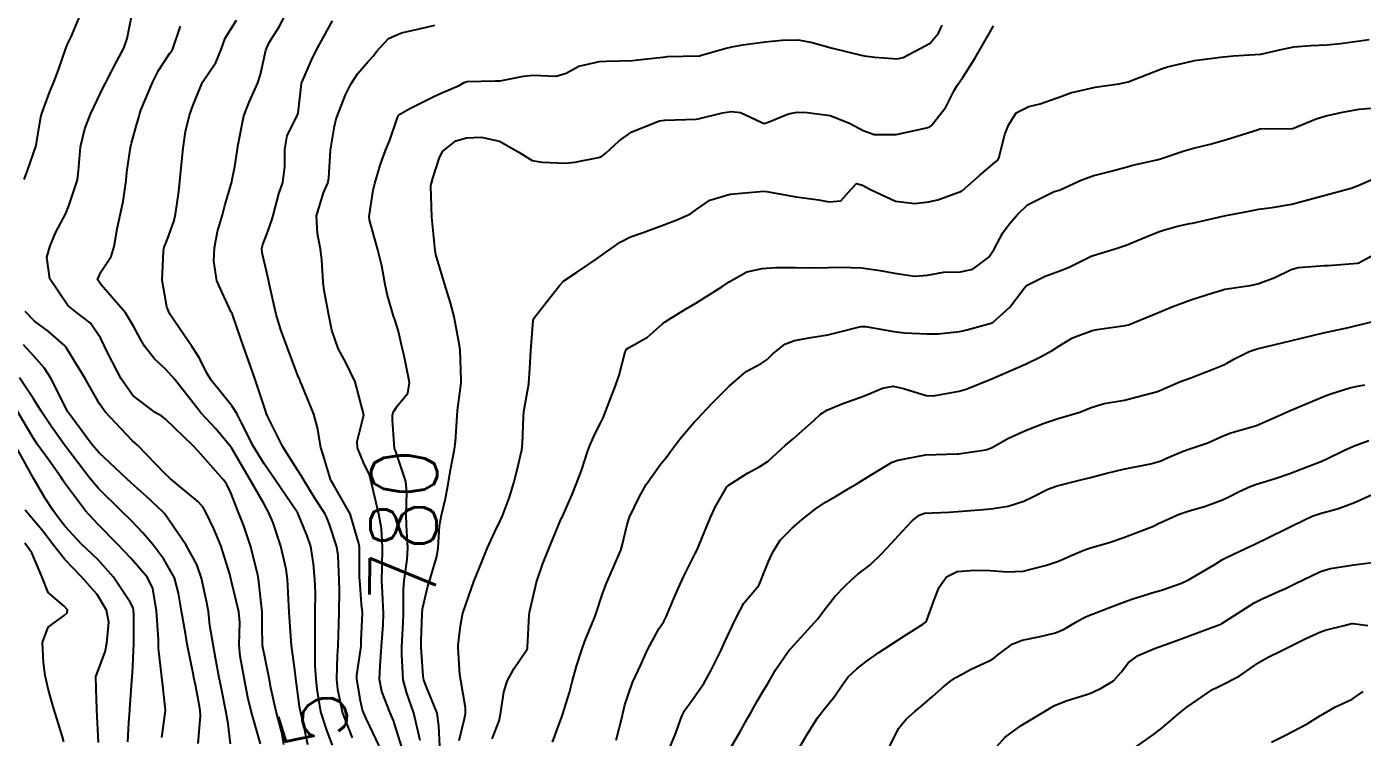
# Model space of a CAD drawing. Header units: metres. Extents: x 307586 to 320046, y 7427249 to 7434250.
# Drawn here: x 319146.4 to 319227.2, y 7429496.4 to 7429539.4 of the extents above; entities that cross this region are included whole.
import ezdxf
from ezdxf.enums import TextEntityAlignment as Align

# ---------------------------------------------------------------- set-up
doc = ezdxf.new("R2010")
doc.units = ezdxf.units.M
doc.header["$MEASUREMENT"] = 0
for name, color, linetype in [('Cotas', 45, 'Continuous'), ('Curvas de Nivel 1m', 11, 'Continuous'), ('Curvas de Nivel 5m', 15, 'Continuous')]:
    doc.layers.add(name, color=color, linetype=linetype)
doc.styles.add('Style-STANDARD', font='STANDARD.shx')

msp = doc.modelspace()

# ---------------------------------------------------------------- linework, layer by layer
at = {"layer": 'Curvas de Nivel 1m', "flags": 128}
for points, elevation in [([(319146.22, 7429530.157), (319146.424, 7429530.689), (319146.939, 7429532.15), (319146.946, 7429532.177), (319146.976, 7429532.365), (319147.236, 7429533.911), (319147.292, 7429534.147), (319147.751, 7429535.407), (319148.061, 7429536.14), (319148.328, 7429536.843), (319148.759, 7429538.133), (319148.847, 7429538.341), (319149.059, 7429538.773), (319149.634, 7429540.122)], 773), ([(319161.942, 7429495.966), (319161.821, 7429496.7), (319161.48, 7429497.971), (319161.162, 7429499.4), (319161.046, 7429499.975), (319160.646, 7429501.956), (319160.642, 7429501.98), (319160.635, 7429503.147), (319160.626, 7429503.98), (319160.628, 7429503.995), (319160.397, 7429505.983), (319160.344, 7429506.307), (319159.922, 7429507.988), (319159.51, 7429509.187), (319159.195, 7429509.995), (319158.725, 7429511.197), (319158.46, 7429511.734), (319158.266, 7429512.007), (319156.758, 7429513.707), (319156.447, 7429514.033), (319154.779, 7429515.651), (319154.553, 7429515.826), (319154.149, 7429516.06), (319152.798, 7429517.091), (319152.09, 7429518.087), (319151.282, 7429519.642), (319151.062, 7429520.098), (319150.838, 7429520.568), (319150.214, 7429521.474), (319149.368, 7429522.122), (319148.859, 7429522.528), (319147.773, 7429524.141), (319147.598, 7429525.441), (319147.788, 7429526.141), (319148.126, 7429526.926), (319148.759, 7429528.132), (319148.814, 7429528.252), (319148.937, 7429528.564), (319149.451, 7429530.123), (319149.518, 7429530.682), (319149.626, 7429532.12), (319149.9, 7429533.206), (319150.241, 7429534.111), (319151.02, 7429535.76), (319151.14, 7429535.981), (319151.203, 7429536.098), (319151.826, 7429537.308), (319152.247, 7429538.088), (319152.466, 7429538.679), (319152.742, 7429540.083)], 774), ([(319164.89, 7429495.927), (319164.555, 7429496.765), (319164.175, 7429497.936), (319163.955, 7429499.308), (319163.89, 7429499.941), (319163.836, 7429500.71), (319163.84, 7429501.942), (319163.842, 7429503.149), (319163.836, 7429503.942), (319163.847, 7429505.135), (319163.821, 7429505.943), (319163.733, 7429506.889), (319163.563, 7429507.947), (319163.351, 7429508.601), (319162.779, 7429509.959), (319162.715, 7429510.078), (319161.42, 7429511.973), (319160.753, 7429512.941), (319160.109, 7429513.987), (319159.39, 7429515.381), (319159.094, 7429515.997), (319158.79, 7429516.465), (319157.547, 7429518.019), (319157.267, 7429518.473), (319156.826, 7429519.345), (319156.401, 7429520.034), (319155.338, 7429521.555), (319155.029, 7429522.048), (319154.859, 7429522.451), (319154.57, 7429524.055), (319154.661, 7429525.814), (319154.705, 7429526.053), (319154.751, 7429526.207), (319154.911, 7429526.595), (319155.3, 7429527.674), (319155.388, 7429528.045), (319155.576, 7429529.414), (319155.642, 7429530.043), (319155.758, 7429531.249), (319155.841, 7429532.041), (319155.985, 7429533.048), (319156.226, 7429534.038), (319156.429, 7429534.615), (319157.023, 7429536.03), (319157.831, 7429537.232), (319158.137, 7429538.019), (319158.383, 7429538.693), (319159.071, 7429539.792)], 776), ([(319166.091, 7429496.373), (319165.492, 7429497.921), (319165.206, 7429499.305), (319165.156, 7429499.924), (319165.188, 7429501.35), (319165.219, 7429501.924), (319165.263, 7429503.297), (319165.28, 7429503.924), (319165.304, 7429505.276), (319165.284, 7429505.924), (319165.217, 7429507.392), (319165.139, 7429507.926), (319164.706, 7429509.28), (319164.515, 7429509.737), (319164.413, 7429509.934), (319163.83, 7429510.84), (319163.142, 7429511.954), (319162.998, 7429512.209), (319162.749, 7429512.606), (319161.888, 7429513.969), (319160.963, 7429515.796), (319160.894, 7429515.979), (319160.788, 7429516.298), (319160.215, 7429517.986), (319159.897, 7429518.914), (319159.52, 7429519.993), (319158.862, 7429521.923), (319158.836, 7429521.974), (319158.823, 7429522.001), (319158.751, 7429522.115), (319157.883, 7429524.02), (319157.708, 7429525.208), (319157.741, 7429526.022), (319157.929, 7429527.009), (319158.224, 7429528.017), (319158.371, 7429528.583), (319158.786, 7429530.012), (319158.819, 7429530.147), (319158.967, 7429530.936), (319159.12, 7429531.869), (319159.132, 7429532.008), (319159.15, 7429532.173), (319159.528, 7429534.002), (319159.835, 7429534.821), (319160.371, 7429535.99), (319160.526, 7429536.493), (319160.857, 7429537.983), (319161.057, 7429538.434), (319161.657, 7429539.384), (319161.967, 7429539.971)], 777), ([(319167.702, 7429495.893), (319166.928, 7429497.544), (319166.751, 7429497.907), (319166.707, 7429498.041), (319166.58, 7429498.609), (319166.358, 7429499.912), (319166.355, 7429500.154), (319166.61, 7429501.91), (319166.627, 7429502.282), (319166.693, 7429503.909), (319166.691, 7429503.957), (319166.648, 7429504.456), (319166.53, 7429505.911), (319166.521, 7429506.055), (319166.508, 7429507.912), (319166.487, 7429508.12), (319165.958, 7429509.918), (319164.902, 7429511.767), (319164.802, 7429511.929), (319164.744, 7429512.087), (319164.31, 7429513.489), (319164.179, 7429513.939), (319163.968, 7429515.135), (319163.761, 7429515.945), (319163.037, 7429517.73), (319162.937, 7429517.958), (319162.899, 7429518.044), (319162.816, 7429518.24), (319162.164, 7429519.967), (319161.758, 7429521.063), (319161.481, 7429521.974), (319161.075, 7429523.784), (319161.031, 7429523.979), (319160.889, 7429524.609), (319160.631, 7429525.715), (319160.614, 7429525.984), (319160.668, 7429526.222), (319160.916, 7429526.835), (319161.219, 7429527.686), (319161.288, 7429527.976), (319161.645, 7429529.274), (319161.871, 7429529.971), (319161.993, 7429530.944), (319161.997, 7429531.97), (319162.139, 7429532.821), (319162.727, 7429533.963), (319162.797, 7429534.17), (319163, 7429535.96), (319163.005, 7429535.979), (319163.024, 7429536.026), (319163.621, 7429537.375), (319163.903, 7429537.947), (319164.882, 7429539.744)], 778), ([(319169.062, 7429495.875), (319168.566, 7429497.412), (319168.378, 7429497.883), (319167.861, 7429499.166), (319167.732, 7429499.893), (319167.762, 7429500.736), (319167.854, 7429501.892), (319167.945, 7429503.199), (319167.964, 7429503.89), (319167.913, 7429505.149), (319167.878, 7429505.892), (319167.885, 7429506.682), (319167.916, 7429507.892), (319167.846, 7429509.035), (319167.692, 7429509.895), (319167.361, 7429511.273), (319167.231, 7429511.903), (319167.115, 7429512.273), (319166.754, 7429513.03), (319166.406, 7429513.914), (319166.375, 7429514.306), (319166.783, 7429515.91), (319166.262, 7429517.916), (319165.702, 7429519.044), (319165.219, 7429519.926), (319164.849, 7429521.034), (319164.659, 7429521.933), (319164.38, 7429523.44), (319164.324, 7429523.938), (319164.239, 7429525.282), (319164.163, 7429525.941), (319163.973, 7429526.888), (319163.921, 7429527.945), (319164.346, 7429529.338), (319164.6, 7429529.935), (319164.658, 7429530.234), (319164.756, 7429531.933), (319164.997, 7429533.38), (319165.107, 7429533.823), (319165.14, 7429533.929), (319165.675, 7429535.264), (319165.987, 7429535.92), (319166.397, 7429536.552), (319167.043, 7429537.281), (319167.349, 7429537.607), (319167.566, 7429537.905), (319168.28, 7429538.679), (319169.064, 7429539.026), (319170.575, 7429539.375), (319171.069, 7429539.491)], 779), ([(319171.37, 7429495.852), (319171.321, 7429497.093), (319171.215, 7429497.854), (319170.588, 7429499.402), (319170.403, 7429499.862), (319170.361, 7429500.098), (319170.258, 7429501.864), (319170.256, 7429502.234), (319170.306, 7429503.863), (319170.336, 7429504.173), (319170.66, 7429505.549), (319170.734, 7429505.787), (319170.76, 7429505.859), (319171.2, 7429507.34), (319171.282, 7429507.854), (319171.366, 7429509.193), (319171.474, 7429509.852), (319171.719, 7429510.859), (319171.909, 7429511.848), (319172.016, 7429512.581), (319172.266, 7429513.845), (319172.335, 7429514.276), (319172.424, 7429515.844), (319172.457, 7429516.174), (319172.669, 7429517.841), (319172.676, 7429517.98), (319172.601, 7429519.842), (319172.575, 7429520.104), (319172.253, 7429521.846), (319172.023, 7429522.697), (319171.654, 7429523.852), (319171.14, 7429525.618), (319171.091, 7429525.858), (319170.927, 7429527.46), (319170.897, 7429527.861), (319170.845, 7429529.755), (319170.86, 7429529.861), (319170.881, 7429529.934), (319170.958, 7429530.226), (319171.361, 7429531.472), (319171.565, 7429531.854), (319172.351, 7429532.485), (319172.991, 7429532.672), (319173.878, 7429532.713), (319174.989, 7429532.463), (319176.164, 7429531.798), (319176.976, 7429531.307), (319177.568, 7429531.19), (319178.973, 7429531.138), (319179.541, 7429531.195), (319180.979, 7429531.483), (319181.173, 7429531.545), (319181.432, 7429531.736), (319182.229, 7429532.489), (319182.996, 7429533.036), (319184.67, 7429533.695), (319185.003, 7429533.748), (319186.884, 7429533.791), (319187.004, 7429533.81), (319188.479, 7429534.185), (319189.009, 7429534.262), (319189.57, 7429534.203), (319190.817, 7429533.623), (319190.941, 7429533.559), (319191.002, 7429533.546), (319191.067, 7429533.555), (319191.247, 7429533.618), (319192.489, 7429534.124), (319193.009, 7429534.218), (319193.617, 7429534.199), (319195.007, 7429534.026), (319196.168, 7429533.558), (319196.998, 7429533.105), (319197.659, 7429532.881), (319198.996, 7429532.864), (319200.755, 7429533.259), (319201.001, 7429533.321), (319201.106, 7429533.395), (319201.193, 7429533.498), (319201.992, 7429534.516), (319202.484, 7429535.485), (319202.68, 7429535.84), (319203.042, 7429536.357), (319203.762, 7429537.469), (319204.694, 7429539.081), (319204.885, 7429539.453)], 781), ([(319172.549, 7429496.214), (319172.87, 7429497.534), (319172.929, 7429497.835), (319172.928, 7429498.186), (319172.641, 7429499.839), (319172.598, 7429500.183), (319172.492, 7429501.841), (319172.495, 7429501.971), (319172.636, 7429503.15), (319172.744, 7429503.838), (319172.782, 7429503.976), (319173.428, 7429505.829), (319173.791, 7429506.709), (319174.254, 7429507.817), (319174.703, 7429508.83), (319175.023, 7429509.494), (319175.163, 7429509.806), (319175.593, 7429510.938), (319175.851, 7429511.799), (319176.046, 7429512.501), (319176.346, 7429513.794), (319176.384, 7429514.176), (319176.44, 7429515.793), (319176.473, 7429516.108), (319176.764, 7429517.79), (319176.767, 7429517.837), (319176.822, 7429518.708), (319176.892, 7429519.789), (319177.031, 7429521.617), (319177.097, 7429521.786), (319177.814, 7429522.718), (319178.634, 7429523.764), (319178.885, 7429524.015), (319179.703, 7429524.564), (319180.899, 7429525.367), (319181.117, 7429525.522), (319181.413, 7429525.735), (319182.288, 7429526.35), (319182.917, 7429526.678), (319183.68, 7429526.95), (319184.929, 7429527.407), (319185.134, 7429527.484), (319185.673, 7429527.683), (319186.548, 7429528.063), (319186.94, 7429528.349), (319187.714, 7429528.894), (319188.949, 7429529.261), (319190.761, 7429529.433), (319190.951, 7429529.444), (319191.148, 7429529.421), (319192.948, 7429529.102), (319194.293, 7429528.926), (319194.945, 7429528.804), (319195.657, 7429528.851), (319196.264, 7429529.557), (319196.598, 7429529.913), (319196.957, 7429529.81), (319197.433, 7429529.545), (319198.946, 7429528.829), (319200.128, 7429528.696), (319200.946, 7429528.795), (319201.526, 7429528.916), (319202.953, 7429529.444), (319203.005, 7429529.479), (319204.03, 7429530.401), (319204.979, 7429531.19), (319205.121, 7429531.308), (319205.21, 7429531.448), (319205.579, 7429532.863), (319205.8, 7429533.442), (319206.268, 7429534.183), (319207.02, 7429534.556), (319207.711, 7429534.734), (319209.03, 7429535.189), (319209.182, 7429535.256), (319209.556, 7429535.402), (319211.036, 7429535.734), (319212.471, 7429535.934), (319213.04, 7429536.068), (319214.232, 7429536.53), (319215.048, 7429536.846), (319215.418, 7429536.958), (319216.881, 7429537.312), (319217.021, 7429537.343), (319217.053, 7429537.349), (319218.784, 7429537.564), (319219.056, 7429537.6), (319219.396, 7429537.625), (319221.058, 7429537.726), (319222.3, 7429538.008), (319223.062, 7429538.17), (319224.089, 7429538.251), (319225.064, 7429538.305), (319225.886, 7429538.381), (319227.066, 7429538.531), (319227.626, 7429538.626)], 782), ([(319174.55, 7429496.312), (319174.968, 7429497.405), (319175.058, 7429497.805), (319175.249, 7429499.141), (319175.447, 7429499.801), (319175.855, 7429500.547), (319176.621, 7429501.665), (319176.668, 7429501.744), (319176.679, 7429501.789), (319176.685, 7429501.851), (319176.791, 7429503.788), (319176.813, 7429503.956), (319177.237, 7429505.781), (319177.595, 7429506.861), (319177.951, 7429507.771), (319178.711, 7429509.578), (319178.771, 7429509.701), (319178.795, 7429509.759), (319179.388, 7429511.099), (319179.652, 7429511.751), (319179.948, 7429512.551), (319180.345, 7429513.744), (319180.455, 7429514.054), (319180.773, 7429514.784), (319181.102, 7429515.414), (319181.256, 7429515.735), (319181.681, 7429516.849), (319182.023, 7429517.728), (319182.225, 7429518.32), (319182.59, 7429519.722), (319182.68, 7429519.877), (319182.837, 7429519.976), (319183.949, 7429520.601), (319184.859, 7429521.409), (319185.009, 7429521.54), (319185.231, 7429521.686), (319186.251, 7429522.295), (319186.873, 7429522.661), (319188.446, 7429523.647), (319188.886, 7429523.961), (319189.958, 7429524.563), (319190.894, 7429524.767), (319191.685, 7429524.822), (319192.895, 7429524.821), (319194.109, 7429524.796), (319194.895, 7429524.823), (319195.607, 7429524.852), (319196.895, 7429524.798), (319198.018, 7429524.652), (319198.897, 7429524.481), (319200.108, 7429524.294), (319200.896, 7429524.353), (319201.852, 7429524.537), (319202.899, 7429524.573), (319203.645, 7429524.725), (319204.595, 7429525.455), (319204.918, 7429525.932), (319205.457, 7429526.916), (319205.834, 7429527.441), (319206.334, 7429528.042), (319206.945, 7429528.608), (319208.562, 7429529.414), (319208.856, 7429529.51), (319208.955, 7429529.55), (319210.234, 7429530.121), (319210.968, 7429530.382), (319211.757, 7429530.586), (319212.976, 7429530.918), (319213.319, 7429531.013), (319214.761, 7429531.333), (319214.984, 7429531.392), (319216.42, 7429531.884), (319216.99, 7429532.047), (319217.997, 7429532.296), (319218.996, 7429532.56), (319220.925, 7429533.184), (319221.002, 7429533.21), (319221.048, 7429533.214), (319223.003, 7429533.24), (319224.404, 7429533.827), (319225.015, 7429534.001), (319226, 7429534.218), (319227.021, 7429534.398), (319227.735, 7429534.47)], 783), ([(319178.198, 7429496.115), (319178.563, 7429497.091), (319178.74, 7429497.588), (319178.796, 7429497.758), (319179.224, 7429499.116), (319179.395, 7429499.752), (319179.651, 7429500.706), (319179.993, 7429501.746), (319180.154, 7429502.219), (319180.639, 7429503.39), (319180.741, 7429503.64), (319180.773, 7429503.739), (319181.247, 7429505.144), (319181.474, 7429505.732), (319181.839, 7429506.564), (319182.328, 7429507.724), (319182.415, 7429508.004), (319182.708, 7429509.273), (319182.861, 7429509.718), (319183.462, 7429510.979), (319183.865, 7429511.703), (319184.755, 7429512.947), (319185.092, 7429513.354), (319185.334, 7429513.684), (319185.943, 7429514.507), (319186.781, 7429515.462), (319186.979, 7429515.667), (319187.845, 7429516.606), (319188.812, 7429517.561), (319188.851, 7429517.601), (319188.891, 7429517.639), (319189.911, 7429518.54), (319190.827, 7429519.025), (319191.196, 7429519.25), (319191.56, 7429519.613), (319192.256, 7429520.192), (319192.845, 7429520.41), (319193.84, 7429520.593), (319194.851, 7429520.762), (319195.512, 7429520.904), (319196.859, 7429521.256), (319197.145, 7429521.26), (319198.854, 7429520.951), (319199.497, 7429520.87), (319200.853, 7429520.808), (319201.529, 7429520.817), (319202.855, 7429520.962), (319203.272, 7429521.058), (319204.748, 7429521.452), (319204.864, 7429521.511), (319205.883, 7429522.429), (319206.641, 7429523.432), (319206.736, 7429523.581), (319206.888, 7429523.743), (319208.007, 7429524.303), (319208.901, 7429524.63), (319209.458, 7429524.841), (319210.555, 7429525.384), (319210.788, 7429525.507), (319210.915, 7429525.56), (319212.31, 7429525.975), (319212.921, 7429526.18), (319214.364, 7429526.775), (319214.93, 7429527.002), (319215.176, 7429527.082), (319216.026, 7429527.319), (319216.762, 7429527.485), (319216.935, 7429527.512), (319217.188, 7429527.559), (319218.94, 7429527.963), (319220.033, 7429528.178), (319220.944, 7429528.345), (319221.746, 7429528.451), (319222.947, 7429528.655), (319224.953, 7429529.21), (319226.533, 7429529.62), (319226.962, 7429529.784), (319227.928, 7429530.217)], 784), ([(319160.518, 7429496.005), (319159.958, 7429497.986), (319159.762, 7429498.807), (319159.533, 7429499.991), (319159.295, 7429501.304), (319159.232, 7429501.994), (319159.269, 7429503.361), (319159.22, 7429503.994), (319158.749, 7429505.912), (319158.728, 7429505.999), (319158.667, 7429506.276), (319158.129, 7429508.008), (319157.698, 7429509.01), (319157.209, 7429510.023), (319157.03, 7429510.339), (319156.719, 7429510.684), (319155.077, 7429512.047), (319154.738, 7429512.359), (319153.082, 7429514.075), (319152.913, 7429514.226), (319152.766, 7429514.356), (319151.124, 7429516.097), (319150.79, 7429516.573), (319149.921, 7429518.109), (319148.831, 7429519.891), (319148.737, 7429520.027), (319148.649, 7429520.123), (319147.667, 7429520.968), (319146.847, 7429521.584), (319146.292, 7429522.156)], 773), ([(319185.268, 7429495.683), (319185.633, 7429496.603), (319186.035, 7429497.675), (319186.207, 7429498.043), (319186.582, 7429498.568), (319187.353, 7429499.659), (319187.793, 7429500.464), (319188.379, 7429501.644), (319188.628, 7429502.18), (319189.098, 7429503.175), (319189.311, 7429503.633), (319189.772, 7429504.509), (319190.662, 7429505.559), (319190.688, 7429505.594), (319190.705, 7429505.62), (319191.266, 7429507.033), (319191.524, 7429507.612), (319191.983, 7429508.325), (319192.707, 7429509.051), (319193.331, 7429509.591), (319194.097, 7429510.205), (319194.729, 7429510.627), (319195.324, 7429510.975), (319196.29, 7429511.555), (319196.579, 7429511.717), (319196.746, 7429511.815), (319197.488, 7429512.277), (319198.758, 7429513.051), (319199.097, 7429513.179), (319200.763, 7429513.5), (319202.691, 7429513.554), (319202.764, 7429513.56), (319204.428, 7429513.795), (319204.77, 7429513.921), (319205.744, 7429514.474), (319206.786, 7429514.951), (319207.128, 7429515.085), (319207.961, 7429515.412), (319208.796, 7429515.685), (319210.115, 7429516.072), (319210.803, 7429516.359), (319211.582, 7429516.595), (319212.807, 7429516.79), (319214.813, 7429517.33), (319216.207, 7429517.928), (319216.821, 7429518.154), (319218.229, 7429518.691), (319218.83, 7429518.943), (319219.055, 7429519.053), (319219.439, 7429519.274), (319220.362, 7429519.742), (319220.843, 7429519.904), (319221.926, 7429520.17), (319222.85, 7429520.392), (319223.524, 7429520.559), (319224.858, 7429520.869), (319225.139, 7429520.927), (319226.361, 7429521.195), (319226.864, 7429521.316), (319227.038, 7429521.361), (319228.87, 7429521.83)], 786), ([(319158.705, 7429495.998), (319158.561, 7429497.209), (319158.434, 7429498.002), (319158.124, 7429499.543), (319158.031, 7429500.008), (319157.812, 7429501.219), (319157.653, 7429502.014), (319157.47, 7429503.177), (319157.377, 7429504.019), (319157.265, 7429504.636), (319156.955, 7429506.026), (319156.675, 7429506.85), (319156.02, 7429508.037), (319154.712, 7429509.934), (319154.662, 7429510), (319154.61, 7429510.052), (319153.623, 7429510.967), (319152.73, 7429511.787), (319152.402, 7429512.083), (319150.756, 7429513.622), (319150.34, 7429514.104), (319149.028, 7429515.87), (319148.853, 7429516.119), (319148.785, 7429516.25), (319147.833, 7429518.135), (319147.427, 7429518.749), (319146.826, 7429519.451), (319146.179, 7429520.157)], 772), ([(319156.746, 7429496.027), (319156.892, 7429497.701), (319156.881, 7429498.025), (319156.833, 7429498.284), (319156.588, 7429499.585), (319156.502, 7429500.031), (319156.472, 7429500.154), (319156.093, 7429502.035), (319155.98, 7429502.679), (319155.744, 7429504.039), (319155.571, 7429505.124), (319155.325, 7429506.043), (319154.68, 7429507.181), (319154.01, 7429508.06), (319153.406, 7429508.775), (319152.707, 7429509.511), (319152.107, 7429510.086), (319150.727, 7429511.463), (319150.174, 7429512.106), (319148.76, 7429513.951), (319148.637, 7429514.122), (319147.862, 7429515.222), (319147.25, 7429516.143), (319146.794, 7429516.875), (319145.943, 7429518.159)], 771), ([(319188.908, 7429495.636), (319189.51, 7429496.679), (319190.045, 7429497.625), (319190.234, 7429497.966), (319190.583, 7429498.592), (319190.976, 7429499.23), (319191.201, 7429499.614), (319191.707, 7429500.508), (319192.466, 7429501.602), (319192.538, 7429501.687), (319192.625, 7429501.781), (319194.255, 7429503.576), (319194.648, 7429504.086), (319195.291, 7429504.929), (319195.913, 7429505.558), (319196.29, 7429505.932), (319196.674, 7429506.272), (319197.399, 7429506.822), (319198.121, 7429507.529), (319198.699, 7429508.121), (319199.36, 7429508.859), (319199.958, 7429509.508), (319200.38, 7429509.841), (319200.72, 7429509.961), (319202.177, 7429510.029), (319202.722, 7429510.061), (319204.011, 7429510.173), (319204.725, 7429510.231), (319205.781, 7429510.386), (319206.732, 7429510.695), (319207.229, 7429510.929), (319208.184, 7429511.408), (319208.745, 7429511.623), (319210.162, 7429511.973), (319210.75, 7429512.12), (319211.737, 7429512.386), (319212.756, 7429512.635), (319214.378, 7429512.954), (319214.76, 7429513.044), (319214.974, 7429513.115), (319215.456, 7429513.323), (319216.365, 7429513.718), (319216.771, 7429513.856), (319217.856, 7429514.214), (319218.783, 7429514.634), (319219.241, 7429514.821), (319220.793, 7429515.26), (319222.177, 7429515.868), (319222.802, 7429516.145), (319224.425, 7429516.831), (319224.811, 7429516.997), (319224.96, 7429517.06), (319225.356, 7429517.205), (319226.457, 7429517.553), (319226.817, 7429517.632), (319227.357, 7429517.721)], 787), ([(319152.491, 7429496.133), (319152.561, 7429497.28), (319152.611, 7429498.041), (319152.615, 7429498.079), (319152.614, 7429498.12), (319152.769, 7429500.077), (319152.78, 7429500.263), (319152.864, 7429502.076), (319152.862, 7429503.854), (319152.851, 7429504.077), (319152.812, 7429504.245), (319152.648, 7429504.585), (319151.636, 7429506.09), (319150.679, 7429507.151), (319149.674, 7429508.11), (319148.703, 7429509.165), (319148.29, 7429509.708), (319147.984, 7429510.131), (319147.48, 7429510.898), (319146.747, 7429512.15), (319146.733, 7429512.179), (319145.632, 7429514.161)], 769), ([(319193.022, 7429495.593), (319193.583, 7429496.56), (319194.241, 7429497.575), (319194.577, 7429498.025), (319195.269, 7429498.881), (319195.726, 7429499.559), (319196.091, 7429500.065), (319196.608, 7429500.548), (319197.175, 7429500.982), (319197.949, 7429501.53), (319198.628, 7429501.986), (319199.557, 7429502.587), (319200.641, 7429503.261), (319200.771, 7429503.37), (319200.854, 7429503.498), (319201.344, 7429504.811), (319201.601, 7429505.491), (319202.047, 7429506.118), (319202.682, 7429506.433), (319203.74, 7429506.521), (319204.683, 7429506.489), (319205.71, 7429506.412), (319206.683, 7429506.451), (319208.095, 7429506.817), (319208.689, 7429507.022), (319208.958, 7429507.129), (319209.556, 7429507.391), (319210.363, 7429507.716), (319210.697, 7429507.836), (319211.879, 7429508.191), (319212.704, 7429508.465), (319214.565, 7429509.185), (319214.712, 7429509.248), (319214.766, 7429509.276), (319214.873, 7429509.328), (319216.128, 7429509.91), (319216.725, 7429510.113), (319217.649, 7429510.376), (319218.735, 7429510.773), (319219.081, 7429510.933), (319219.745, 7429511.27), (319220.424, 7429511.586), (319220.747, 7429511.702), (319221.941, 7429512.058), (319222.754, 7429512.341), (319224.59, 7429513.041), (319224.762, 7429513.113), (319224.83, 7429513.141), (319224.97, 7429513.208), (319226.17, 7429513.798), (319226.776, 7429514.065), (319227.602, 7429514.356)], 788), ([(319198.546, 7429495.753), (319199.144, 7429496.934), (319199.604, 7429497.51), (319200.116, 7429497.966), (319200.581, 7429498.353), (319201.2, 7429498.881), (319201.898, 7429499.487), (319202.285, 7429499.795), (319202.601, 7429500.017), (319203.54, 7429500.535), (319204.617, 7429501.025), (319204.891, 7429501.175), (319205.238, 7429501.444), (319206.026, 7429502.039), (319206.631, 7429502.27), (319207.714, 7429502.494), (319208.636, 7429502.721), (319209.117, 7429502.917), (319209.916, 7429503.387), (319210.38, 7429503.649), (319210.649, 7429503.771), (319211.803, 7429504.221), (319212.661, 7429504.548), (319213.257, 7429504.759), (319214.671, 7429505.199), (319214.771, 7429505.229), (319215.109, 7429505.326), (319216.259, 7429505.732), (319216.679, 7429505.933), (319218.247, 7429506.845), (319218.691, 7429507.127), (319218.79, 7429507.18), (319218.982, 7429507.277), (319220.143, 7429507.821), (319220.701, 7429508.092), (319221.48, 7429508.477), (319222.711, 7429509.074), (319223.045, 7429509.235), (319224.165, 7429509.774), (319224.724, 7429509.965), (319225.704, 7429510.225), (319226.734, 7429510.61), (319227.13, 7429510.791), (319227.982, 7429511.171)], 789), ([(319150.726, 7429496.098), (319150.613, 7429498.059), (319150.612, 7429498.1), (319150.585, 7429499.338), (319150.563, 7429500.1), (319150.568, 7429500.125), (319150.594, 7429500.178), (319151.122, 7429501.58), (319151.233, 7429502.094), (319151.351, 7429503.374), (319151.217, 7429504.094), (319150.652, 7429505.036), (319149.687, 7429506.11), (319148.679, 7429507.165), (319147.921, 7429508.132), (319147.403, 7429508.843), (319146.708, 7429509.642), (319146.282, 7429510.154)], 768), ([(319148.631, 7429496.119), (319148.547, 7429496.424), (319148.024, 7429498.128), (319147.697, 7429499.246), (319147.495, 7429500.136), (319147.389, 7429500.926), (319147.344, 7429502.139), (319147.686, 7429503.075), (319148.638, 7429503.768), (319148.828, 7429503.93), (319148.84, 7429504.118), (319148.645, 7429504.337), (319147.682, 7429505.163), (319147.298, 7429506.14), (319146.684, 7429507.571), (319146.257, 7429508.154)], 767), ([(319212.854, 7429495.355), (319214.565, 7429496.576), (319214.993, 7429496.901), (319215.502, 7429497.321), (319216.074, 7429497.819), (319216.582, 7429498.221), (319218.137, 7429499.287), (319218.436, 7429499.442), (319218.596, 7429499.511), (319219.763, 7429500.111), (319220.615, 7429500.701), (319220.944, 7429500.931), (319221.509, 7429501.251), (319222.256, 7429501.615), (319222.628, 7429501.792), (319223.788, 7429502.376), (319224.638, 7429502.767), (319224.963, 7429502.883), (319226.19, 7429503.195), (319226.552, 7429503.284), (319226.644, 7429503.295), (319227.536, 7429503.177)], 791), ([(319221.704, 7429496.106), (319222.566, 7429496.533), (319223.868, 7429497.221), (319224.577, 7429497.663), (319225.55, 7429498.234), (319226.588, 7429498.716), (319227.256, 7429499.18)], 792)]:
    msp.add_lwpolyline(points, dxfattribs=dict(at, elevation=elevation))
at = {"layer": 'Curvas de Nivel 5m', "flags": 128}
for points, elevation in [([(319163.394, 7429495.947), (319163.098, 7429497.419), (319162.943, 7429497.954), (319162.881, 7429498.26), (319162.671, 7429499.959), (319162.601, 7429500.486), (319162.393, 7429501.962), (319162.374, 7429502.214), (319162.27, 7429503.964), (319162.251, 7429504.36), (319162.152, 7429505.965), (319162.072, 7429506.566), (319161.76, 7429507.969), (319161.302, 7429509.379), (319161.029, 7429509.977), (319160.721, 7429510.54), (319159.898, 7429511.988), (319158.762, 7429513.917), (319158.702, 7429514.001), (319157.816, 7429515.057), (319156.925, 7429516.028), (319156.785, 7429516.189), (319155.35, 7429518.045), (319154.819, 7429518.641), (319154.092, 7429519.327), (319153.506, 7429520.07), (319153.258, 7429520.495), (319152.845, 7429521.286), (319152.352, 7429522.085), (319150.878, 7429523.775), (319150.669, 7429524.103), (319150.888, 7429524.586), (319151.498, 7429525.493), (319151.674, 7429526.092), (319151.852, 7429527.157), (319152.059, 7429528.089), (319152.213, 7429528.814), (319152.392, 7429530.086), (319152.442, 7429530.601), (319152.659, 7429532.083), (319152.72, 7429532.339), (319152.991, 7429533.302), (319153.158, 7429533.921), (319153.195, 7429534.077), (319153.28, 7429534.35), (319154.006, 7429536.065), (319154.358, 7429536.735), (319155.049, 7429537.791), (319155.162, 7429537.938), (319155.225, 7429538.048), (319155.685, 7429539.425)], 775), ([(319170.196, 7429496.216), (319169.811, 7429497.868), (319169.376, 7429499.081), (319169.153, 7429499.874), (319169.074, 7429501.417), (319169.086, 7429501.875), (319169.168, 7429503.345), (319169.178, 7429503.875), (319169.184, 7429505.349), (319169.223, 7429505.874), (319169.395, 7429507.16), (319169.441, 7429507.873), (319169.369, 7429509.21), (319169.335, 7429509.874), (319169.386, 7429511.22), (319169.317, 7429511.874), (319168.76, 7429513.582), (319168.669, 7429513.788), (319168.644, 7429513.882), (319168.514, 7429515.618), (319168.521, 7429515.884), (319168.567, 7429516.103), (319168.791, 7429516.427), (319169.445, 7429517.232), (319169.541, 7429517.873), (319169.214, 7429519.491), (319169.126, 7429519.877), (319168.85, 7429521.029), (319168.656, 7429521.679), (319168.584, 7429521.884), (319168.183, 7429523.204), (319168.057, 7429523.898), (319167.869, 7429524.924), (319167.633, 7429525.903), (319167.126, 7429527.712), (319167.107, 7429527.908), (319167.352, 7429529.503), (319167.443, 7429529.905), (319167.786, 7429531.086), (319168.097, 7429531.899), (319168.351, 7429532.535), (319168.817, 7429533.892), (319168.88, 7429534.015), (319169.005, 7429534.13), (319169.563, 7429534.437), (319171.016, 7429535.181), (319171.491, 7429535.383), (319172.555, 7429535.845), (319172.855, 7429536.012), (319173.026, 7429536.079), (319174.733, 7429536.109), (319175.028, 7429536.125), (319176.436, 7429536.392), (319177.033, 7429536.452), (319178.411, 7429536.398), (319179.035, 7429536.579), (319179.795, 7429537.005), (319181.046, 7429537.295), (319181.469, 7429537.313), (319183.048, 7429537.359), (319183.373, 7429537.391), (319185.051, 7429537.579), (319185.157, 7429537.584), (319187.052, 7429537.63), (319187.086, 7429537.636), (319187.21, 7429537.668), (319188.635, 7429538.076), (319189.058, 7429538.177), (319189.717, 7429538.298), (319191.062, 7429538.482), (319192.094, 7429538.579), (319193.063, 7429538.603), (319193.918, 7429538.444), (319195.058, 7429538.121), (319196.954, 7429537.651), (319197.054, 7429537.633), (319197.714, 7429537.543), (319199.052, 7429537.444), (319199.416, 7429537.525), (319201.062, 7429538.399), (319201.564, 7429538.999), (319201.784, 7429539.493)], 780), ([(319182.046, 7429496.23), (319182.436, 7429497.721), (319182.461, 7429497.834), (319182.579, 7429498.358), (319183.035, 7429499.713), (319183.536, 7429500.779), (319183.957, 7429501.7), (319184.636, 7429502.975), (319184.927, 7429503.4), (319185.086, 7429503.686), (319185.543, 7429504.792), (319185.934, 7429505.677), (319186.164, 7429506.182), (319186.686, 7429507.232), (319186.834, 7429507.524), (319186.904, 7429507.667), (319187.071, 7429508.039), (319187.744, 7429509.655), (319188.049, 7429510.324), (319188.742, 7429511.558), (319188.779, 7429511.603), (319188.822, 7429511.639), (319190.001, 7429512.377), (319190.755, 7429512.779), (319191.258, 7429513.115), (319191.797, 7429513.61), (319192.301, 7429514.072), (319192.771, 7429514.453), (319194.027, 7429515.581), (319194.414, 7429515.95), (319194.792, 7429516.203), (319195.767, 7429516.591), (319196.804, 7429516.96), (319197.223, 7429517.127), (319198.162, 7429517.53), (319198.814, 7429517.637), (319199.44, 7429517.514), (319200.809, 7429517.077), (319201.247, 7429517.057), (319202.812, 7429517.343), (319203.234, 7429517.474), (319204.82, 7429518.111), (319205.756, 7429518.508), (319206.828, 7429518.987), (319207.739, 7429519.416), (319208.445, 7429519.8), (319208.843, 7429520.065), (319209.673, 7429520.569), (319210.857, 7429521.018), (319211.155, 7429521.081), (319212.862, 7429521.309), (319213.061, 7429521.357), (319214.871, 7429522.096), (319215.736, 7429522.46), (319216.879, 7429522.89), (319218.166, 7429523.291), (319218.708, 7429523.46), (319218.886, 7429523.505), (319220.412, 7429523.743), (319220.892, 7429523.845), (319221.918, 7429524.229), (319222.905, 7429524.705), (319223.316, 7429524.824), (319224.909, 7429524.938), (319225.161, 7429524.956), (319226.911, 7429525.092), (319226.989, 7429525.111), (319227.133, 7429525.187), (319228.923, 7429526.159)], 785), ([(319154.548, 7429496.391), (319154.764, 7429497.855), (319154.77, 7429498.048), (319154.59, 7429499.714), (319154.556, 7429500.014), (319154.553, 7429500.051), (319154.354, 7429501.797), (319154.346, 7429502.054), (319154.344, 7429502.327), (319154.234, 7429504.056), (319154.004, 7429505.407), (319153.681, 7429506.065), (319152.68, 7429507.243), (319151.872, 7429508.088), (319150.705, 7429509.268), (319149.946, 7429510.108), (319148.729, 7429511.715), (319148.569, 7429511.96), (319148.467, 7429512.124), (319147.728, 7429513.155), (319147.008, 7429514.146), (319146.905, 7429514.289), (319146.767, 7429514.515), (319145.808, 7429516.16)], 770), ([(319204.729, 7429495.448), (319205.583, 7429496.42), (319206.57, 7429497.114), (319207.064, 7429497.423), (319208.582, 7429498.328), (319209.344, 7429498.633), (319210.589, 7429499.013), (319210.85, 7429499.118), (319211.403, 7429499.372), (319212.147, 7429499.817), (319212.608, 7429500.345), (319213.05, 7429500.92), (319213.645, 7429501.345), (319214.627, 7429501.773), (319215.763, 7429502.187), (319216.635, 7429502.499), (319218.58, 7429503.219), (319218.643, 7429503.246), (319218.666, 7429503.257), (319218.698, 7429503.279), (319219.883, 7429504.039), (319220.662, 7429504.533), (319221.137, 7429504.784), (319222.182, 7429505.245), (319222.525, 7429505.391), (319222.675, 7429505.459), (319223.132, 7429505.687), (319224.685, 7429506.434), (319225.272, 7429506.619), (319226.689, 7429506.835), (319228.61, 7429507.08)], 790)]:
    msp.add_lwpolyline(points, dxfattribs=dict(at, elevation=elevation))

# ---------------------------------------------------------------- texts
at = {"layer": 'Cotas', "style": 'Style-STANDARD'}
for s, rotation, p in [('780', 89.21751, (319169.181, 7429509.235, 780)), ('775', 106.56156, (319164.636, 7429494.47, 775))]:
    msp.add_text(s, height=4, rotation=rotation, dxfattribs=at).set_placement(p, align=Align.MIDDLE_CENTER)

doc.saveas('drawing.dxf')
